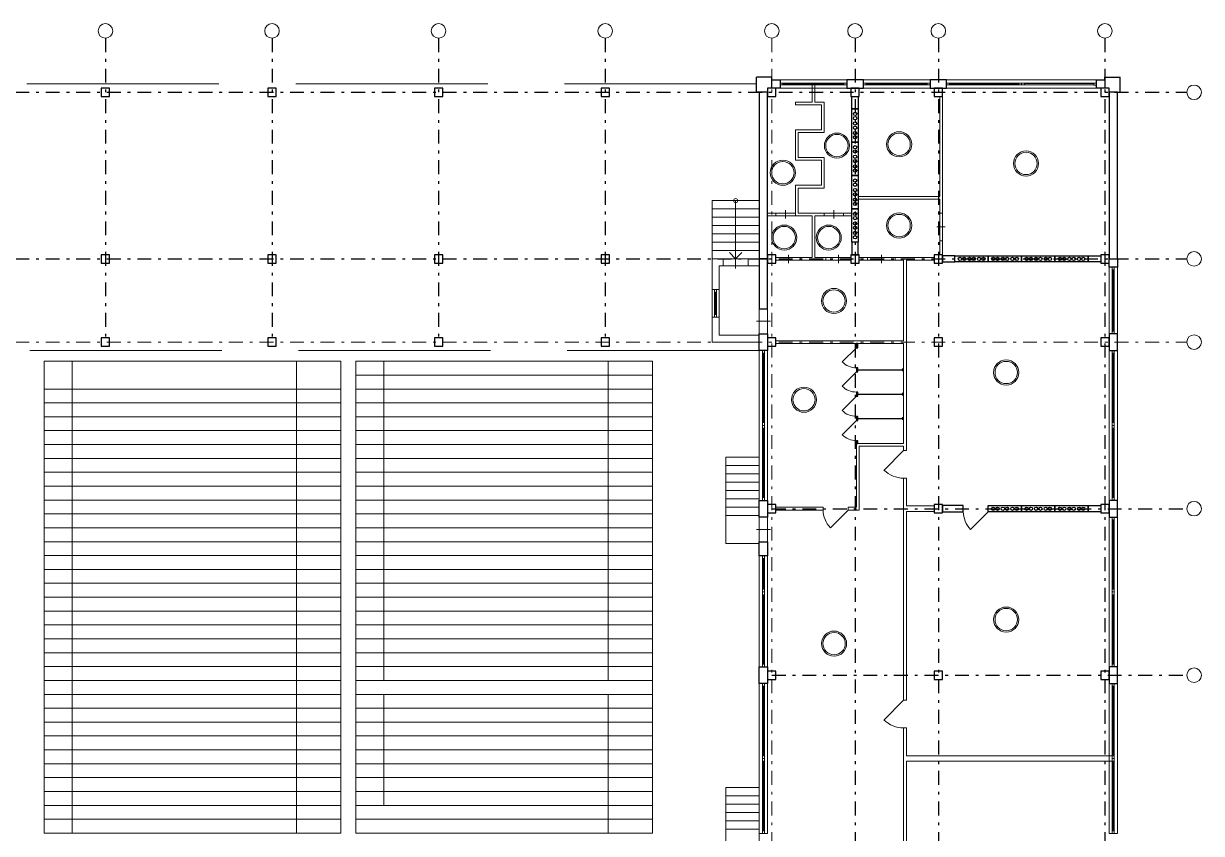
# Model space of a CAD drawing. Header units: metres. Extents: x 0 to 83.6, y 0.6 to 58.2.
# Drawn here: x 36.29 to 78.71, y 29.01 to 58.19 of the extents above; entities that cross this region are included whole.
import ezdxf

# ---------------------------------------------------------------- set-up
doc = ezdxf.new("R2010")
doc.units = ezdxf.units.M
doc.header["$MEASUREMENT"] = 0
doc.linetypes.add('( Dashdot )', pattern=[1.001, 0.5, -0.25, 0.001, -0.25])
doc.linetypes.add('DGN Style 3', pattern=[9.681301, 6.915215, -2.766086])

msp = doc.modelspace()

# ---------------------------------------------------------------- linework, layer by layer
at = {"color": 1, "linetype": '( Dashdot )'}
for p, q in [((39.237, 57.661), (39.237, 46.711)), ((45.237, 57.661), (45.237, 46.711)), ((51.237, 57.661), (51.237, 46.711)), ((57.237, 57.661), (57.237, 46.711)), ((66.237, 57.661), (66.237, 9.138)), ((69.237, 57.661), (69.237, 9.138)), ((75.237, 57.661), (75.237, 9.138)), ((6.285, 55.711), (78.185, 55.711)), ((6.285, 49.711), (78.185, 49.711)), ((63.237, 40.711), (78.185, 40.711)), ((63.237, 34.711), (78.185, 34.711))]:
    msp.add_line(p, q, dxfattribs=at)
at = {"color": 1, "linetype": '( Dashdot )', "lineweight": 0}
for p, q in [((63.237, 57.661), (63.237, 9.138)), ((6.285, 46.711), (78.185, 46.711))]:
    msp.add_line(p, q, dxfattribs=at)
at = {"color": 7, "linetype": 'DGN Style 3', "lineweight": 13}
for p, q in [((62.685, 56.011), (33.73, 56.011)), ((62.785, 46.411), (33.685, 46.411))]:
    msp.add_line(p, q, dxfattribs=at)
at = {"color": 7, "linetype": 'Continuous', "lineweight": 30}
for p, q in [((63.235, 56.261), (62.685, 56.261)), ((62.685, 55.711), (62.685, 56.261)), ((63.235, 56.161), (63.235, 56.261)), ((62.785, 55.711), (62.685, 55.711))]:
    msp.add_line(p, q, dxfattribs=at)
at = {"color": 7, "linetype": 'Continuous', "lineweight": 0, "extrusion": (0, 0, -1)}
for p, q in [((65.835, 56.011), (63.635, 56.011)), ((68.835, 56.011), (66.635, 56.011)), ((69.635, 56.011), (72.135, 56.011)), ((72.335, 56.011), (74.835, 56.009)), ((61.708, 49.938), (61.935, 49.711)), ((62.162, 49.938), (61.935, 49.711)), ((63.835, 49.861), (63.835, 49.561)), ((75.535, 47.111), (75.535, 49.311)), ((62.935, 46.311), (62.935, 43.811)), ((75.535, 46.311), (75.535, 43.811)), ((62.935, 43.611), (62.933, 41.111)), ((75.535, 43.611), (75.533, 41.111)), ((75.535, 40.311), (75.535, 37.811)), ((62.935, 37.611), (62.933, 35.111)), ((75.535, 37.611), (75.533, 35.111)), ((62.935, 34.311), (62.935, 31.811)), ((75.535, 34.311), (75.535, 31.811)), ((62.935, 31.611), (62.933, 29.111)), ((75.535, 31.611), (75.533, 29.111))]:
    msp.add_line(p, q, dxfattribs=at)
at = {"color": 7, "linetype": 'Continuous', "lineweight": 30, "extrusion": (0, 0, -1)}
for p, q in [((75.235, 56.161), (75.235, 56.261)), ((75.235, 56.261), (75.785, 56.261)), ((75.785, 55.711), (75.785, 56.261)), ((75.685, 55.711), (75.785, 55.711))]:
    msp.add_line(p, q, dxfattribs=at)
at = {"color": 7, "linetype": 'Continuous', "lineweight": 13}
for p, q in [((64.685, 55.976), (64.685, 55.361)), ((64.785, 55.976), (64.785, 55.361)), ((64.085, 55.261), (64.085, 55.361)), ((64.685, 55.361), (64.085, 55.361)), ((65.025, 55.261), (64.085, 55.261)), ((65.125, 55.361), (64.785, 55.361)), ((65.025, 54.361), (65.025, 55.261)), ((65.125, 54.261), (65.125, 55.361)), ((69.285, 55.561), (69.285, 51.961)), ((69.385, 55.561), (69.385, 51.361)), ((65.025, 54.361), (64.085, 54.361)), ((64.085, 53.261), (64.085, 54.361)), ((65.125, 54.261), (64.185, 54.261)), ((64.185, 53.361), (64.185, 54.261)), ((65.025, 53.261), (64.085, 53.261)), ((65.125, 53.361), (64.185, 53.361)), ((65.025, 53.261), (65.025, 52.361)), ((65.125, 53.361), (65.125, 52.261)), ((65.025, 52.361), (64.085, 52.361)), ((64.085, 52.361), (64.085, 51.261)), ((65.125, 52.261), (64.185, 52.261)), ((64.185, 52.261), (64.185, 51.361)), ((62.785, 51.811), (61.085, 51.811)), ((61.085, 51.811), (61.085, 49.711)), ((66.345, 51.961), (69.285, 51.961)), ((66.345, 51.861), (69.285, 51.861)), ((69.285, 51.861), (69.285, 51.361)), ((63.385, 51.361), (63.085, 51.361)), ((63.385, 51.361), (63.385, 51.261)), ((65.125, 51.361), (64.185, 51.361)), ((65.125, 51.361), (65.125, 51.261)), ((65.825, 51.361), (65.825, 51.261)), ((65.825, 51.361), (66.125, 51.361)), ((69.385, 51.361), (69.285, 51.361)), ((63.385, 51.261), (63.085, 51.261)), ((64.685, 51.261), (64.085, 51.261)), ((64.685, 51.261), (64.685, 49.761)), ((64.785, 51.261), (64.785, 49.761)), ((65.125, 51.261), (64.785, 51.261)), ((65.825, 51.261), (66.125, 51.261)), ((69.385, 50.361), (69.285, 50.361)), ((69.285, 50.361), (69.285, 49.861)), ((69.385, 50.361), (69.385, 49.861)), ((61.085, 48.611), (61.085, 49.711)), ((61.085, 49.711), (61.485, 49.711)), ((61.485, 49.711), (61.485, 49.461)), ((62.385, 49.711), (62.385, 49.461)), ((62.385, 49.711), (62.785, 49.711)), ((63.385, 49.661), (63.385, 49.761)), ((64.285, 49.661), (64.285, 49.761)), ((64.285, 49.761), (64.685, 49.761)), ((65.185, 49.661), (64.285, 49.661)), ((64.785, 49.761), (65.185, 49.761)), ((65.185, 49.661), (65.185, 49.761)), ((66.085, 49.661), (66.085, 49.761)), ((66.685, 49.661), (66.685, 49.761)), ((67.685, 49.661), (67.685, 49.761)), ((67.985, 49.661), (67.985, 46.761)), ((68.085, 49.661), (68.085, 42.811)), ((61.335, 48.611), (61.335, 49.461)), ((61.335, 49.461), (61.485, 49.461)), ((62.385, 49.461), (62.785, 49.461)), ((61.085, 46.711), (61.085, 47.611)), ((61.335, 46.961), (61.335, 47.611)), ((63.385, 46.761), (67.985, 46.761)), ((63.385, 46.661), (67.985, 46.661)), ((67.985, 46.661), (67.985, 43.061)), ((37.026, 46.022), (47.712, 46.022)), ((37.026, 46.022), (37.026, 29.022)), ((38.04, 46.022), (38.04, 45.022)), ((46.113, 46.022), (46.113, 45.022)), ((47.712, 46.022), (47.712, 29.022)), ((48.254, 46.022), (48.254, 29.022)), ((48.254, 46.022), (58.94, 46.022)), ((49.267, 46.022), (49.267, 34.522)), ((57.341, 46.022), (57.341, 34.522)), ((58.94, 46.022), (58.94, 29.022)), ((37.026, 45.022), (47.712, 45.022)), ((38.04, 45.022), (38.04, 29.022)), ((46.113, 45.022), (46.113, 29.022)), ((66.285, 40.761), (66.285, 43.061)), ((66.285, 43.061), (67.985, 43.061)), ((66.385, 40.661), (66.385, 42.961)), ((66.385, 42.961), (67.985, 42.961)), ((67.985, 42.961), (67.985, 42.811)), ((62.785, 42.561), (61.585, 42.561)), ((61.585, 42.561), (61.585, 39.461)), ((62.785, 42.561), (62.785, 40.461)), ((67.985, 42.811), (67.278, 42.104)), ((68.085, 42.811), (67.985, 42.811)), ((68.085, 41.811), (67.985, 41.811)), ((67.985, 41.811), (67.985, 33.811)), ((68.085, 41.811), (68.085, 40.811)), ((63.385, 40.761), (65.085, 40.761)), ((65.085, 40.661), (65.085, 40.761)), ((65.985, 40.661), (65.985, 40.761)), ((65.985, 40.761), (66.285, 40.761)), ((62.785, 40.461), (61.585, 40.461)), ((63.385, 40.661), (65.085, 40.661)), ((65.985, 40.661), (65.349, 40.025)), ((65.985, 40.661), (66.385, 40.661)), ((68.085, 40.611), (68.085, 33.811)), ((71.035, 40.601), (70.399, 39.965)), ((62.785, 39.461), (61.585, 39.461)), ((49.267, 34.022), (49.267, 30.022)), ((57.341, 34.022), (57.341, 29.022)), ((67.985, 33.811), (67.278, 33.104)), ((68.085, 33.811), (67.985, 33.811)), ((68.085, 32.811), (67.985, 32.811)), ((67.985, 32.811), (67.985, 24.811)), ((68.085, 32.811), (68.085, 31.811)), ((68.085, 31.811), (75.5, 31.811)), ((68.085, 31.611), (68.085, 24.811)), ((68.085, 31.611), (75.5, 31.611)), ((61.585, 30.661), (61.585, 26.161)), ((62.785, 30.661), (61.585, 30.661)), ((62.785, 30.661), (62.785, 28.561)), ((48.254, 30.022), (58.94, 30.022)), ((48.254, 29.522), (58.94, 29.522)), ((37.026, 29.022), (47.712, 29.022)), ((48.254, 29.022), (58.94, 29.022))]:
    msp.add_line(p, q, dxfattribs=at)
at = {"color": 7, "linetype": 'Continuous', "lineweight": 0}
for p, q in [((61.935, 51.811), (61.935, 49.711)), ((62.785, 51.511), (61.085, 51.511)), ((63.735, 51.461), (63.735, 51.161)), ((65.475, 51.461), (65.475, 51.161)), ((62.785, 51.211), (61.085, 51.211)), ((62.785, 50.911), (61.085, 50.911)), ((62.785, 50.611), (61.085, 50.611)), ((69.185, 50.861), (69.485, 50.861)), ((62.785, 50.311), (61.085, 50.311)), ((62.785, 50.011), (61.085, 50.011)), ((61.935, 49.811), (61.935, 49.361)), ((65.635, 49.861), (65.635, 49.561)), ((67.185, 49.861), (67.185, 49.561)), ((61.21, 48.511), (61.21, 47.711)), ((62.685, 47.461), (63.185, 47.461)), ((48.254, 45.522), (58.94, 45.522)), ((48.254, 45.022), (58.94, 45.022)), ((37.026, 44.522), (47.712, 44.522)), ((48.254, 44.522), (58.94, 44.522)), ((37.026, 44.022), (47.712, 44.022)), ((48.254, 44.022), (58.94, 44.022)), ((37.026, 43.522), (47.712, 43.522)), ((48.254, 43.522), (58.94, 43.522)), ((37.026, 43.022), (47.712, 43.022)), ((48.254, 43.022), (58.94, 43.022)), ((37.026, 42.522), (47.712, 42.522)), ((48.254, 42.522), (58.94, 42.522)), ((37.026, 42.022), (47.712, 42.022)), ((48.254, 42.022), (58.94, 42.022)), ((62.785, 42.261), (61.585, 42.261)), ((62.785, 41.961), (61.585, 41.961)), ((62.785, 41.661), (61.585, 41.661)), ((37.026, 41.522), (47.712, 41.522)), ((48.254, 41.522), (58.94, 41.522)), ((62.785, 41.361), (61.585, 41.361)), ((37.026, 41.022), (47.712, 41.022)), ((48.254, 41.022), (58.94, 41.022)), ((62.785, 41.061), (61.585, 41.061)), ((62.785, 40.761), (61.585, 40.761)), ((37.026, 40.522), (47.712, 40.522)), ((48.254, 40.522), (58.94, 40.522)), ((37.026, 40.022), (47.712, 40.022)), ((48.254, 40.022), (58.94, 40.022)), ((62.685, 39.961), (63.185, 39.961)), ((37.026, 39.522), (47.712, 39.522)), ((48.254, 39.522), (58.94, 39.522)), ((37.026, 39.022), (47.712, 39.022)), ((48.254, 39.022), (58.94, 39.022)), ((62.935, 38.911), (62.935, 37.811)), ((37.026, 38.522), (47.712, 38.522)), ((48.254, 38.522), (58.94, 38.522)), ((37.026, 38.022), (47.712, 38.022)), ((48.254, 38.022), (58.94, 38.022)), ((37.026, 37.522), (47.712, 37.522)), ((48.254, 37.522), (58.94, 37.522)), ((37.026, 37.022), (47.712, 37.022)), ((48.254, 37.022), (58.94, 37.022)), ((37.026, 36.522), (47.712, 36.522)), ((48.254, 36.522), (58.94, 36.522)), ((37.026, 36.022), (47.712, 36.022)), ((48.254, 36.022), (58.94, 36.022)), ((37.026, 35.522), (47.712, 35.522)), ((48.254, 35.522), (58.94, 35.522)), ((37.026, 35.022), (47.712, 35.022)), ((48.254, 35.022), (58.94, 35.022)), ((37.026, 34.522), (47.712, 34.522)), ((48.254, 34.522), (58.94, 34.522)), ((37.026, 34.022), (47.712, 34.022)), ((48.254, 34.022), (58.94, 34.022)), ((37.026, 33.522), (47.712, 33.522)), ((48.254, 33.522), (58.94, 33.522)), ((37.026, 33.022), (47.712, 33.022)), ((48.254, 33.022), (58.94, 33.022)), ((37.026, 32.522), (47.712, 32.522)), ((48.254, 32.522), (58.94, 32.522)), ((37.026, 32.022), (47.712, 32.022)), ((48.254, 32.022), (58.94, 32.022)), ((37.026, 31.522), (47.712, 31.522)), ((48.254, 31.522), (58.94, 31.522)), ((37.026, 31.022), (47.712, 31.022)), ((48.254, 31.022), (58.94, 31.022)), ((37.026, 30.522), (47.712, 30.522)), ((48.254, 30.522), (58.94, 30.522)), ((62.785, 30.361), (61.585, 30.361)), ((37.026, 30.022), (47.712, 30.022)), ((37.026, 30.022), (47.712, 30.022)), ((62.785, 30.061), (61.585, 30.061)), ((62.785, 29.761), (61.585, 29.761)), ((37.026, 29.522), (47.712, 29.522)), ((62.785, 29.461), (61.585, 29.461)), ((62.785, 29.161), (61.585, 29.161))]:
    msp.add_line(p, q, dxfattribs=at)
at = {"color": 252, "linetype": 'Continuous', "lineweight": 13}
for p, q in [((65.773, 45.998), (66.285, 46.511)), ((65.773, 45.123), (66.285, 45.636)), ((65.773, 44.248), (66.285, 44.761)), ((65.773, 43.373), (66.285, 43.886))]:
    msp.add_line(p, q, dxfattribs=at)
at = {"color": 252, "linetype": 'Continuous', "lineweight": 30}
for p, q in [((66.335, 45.711), (67.935, 45.711)), ((66.335, 44.836), (67.935, 44.836)), ((66.335, 43.961), (67.935, 43.961))]:
    msp.add_line(p, q, dxfattribs=at)
at = {"color": 7, "lineweight": 13}
for p, q in [((48.254, 34.522), (58.94, 34.522)), ((48.254, 34.022), (58.94, 34.022))]:
    msp.add_line(p, q, dxfattribs=at)
at = {"color": 7, "linetype": 'Continuous', "lineweight": 30, "flags": 128}
for points in [[(63.535, 55.861), (63.235, 55.861), (63.235, 56.161), (63.535, 56.161), (63.535, 55.861)], [(66.535, 56.161), (65.935, 56.161), (65.935, 55.861), (66.535, 55.861), (66.535, 56.161)], [(69.535, 56.161), (68.935, 56.161), (68.935, 55.861), (69.535, 55.861), (69.535, 56.161)], [(75.235, 55.861), (74.935, 55.861), (74.935, 56.161), (75.235, 56.161), (75.235, 55.861)], [(39.085, 55.861), (39.085, 55.561), (39.385, 55.561), (39.385, 55.861), (39.085, 55.861)], [(45.085, 55.861), (45.085, 55.561), (45.385, 55.561), (45.385, 55.861), (45.085, 55.861)], [(51.085, 55.861), (51.085, 55.561), (51.385, 55.561), (51.385, 55.861), (51.085, 55.861)], [(57.085, 55.861), (57.085, 55.561), (57.385, 55.561), (57.385, 55.861), (57.085, 55.861)], [(63.085, 49.711), (63.085, 55.711), (62.785, 55.711), (62.785, 49.711), (63.085, 49.711)], [(63.085, 55.861), (63.085, 55.561), (63.385, 55.561), (63.385, 55.861), (63.085, 55.861)], [(66.085, 55.861), (66.085, 55.561), (66.385, 55.561), (66.385, 55.861), (66.085, 55.861)], [(69.085, 55.861), (69.085, 55.561), (69.385, 55.561), (69.385, 55.861), (69.085, 55.861)], [(75.085, 55.861), (75.085, 55.561), (75.385, 55.561), (75.385, 55.861), (75.085, 55.861)], [(75.685, 49.711), (75.685, 55.711), (75.385, 55.711), (75.385, 49.711), (75.685, 49.711)], [(66.345, 55.111), (66.125, 55.111), (66.125, 55.561), (66.345, 55.561), (66.345, 55.111)], [(66.345, 55.111), (66.345, 53.911), (66.125, 53.911), (66.125, 55.111), (66.345, 55.111)], [(66.345, 53.911), (66.345, 52.711), (66.125, 52.711), (66.125, 53.911), (66.345, 53.911)], [(66.345, 52.711), (66.345, 51.511), (66.125, 51.511), (66.125, 52.711), (66.345, 52.711)], [(66.345, 51.511), (66.345, 50.311), (66.125, 50.311), (66.125, 51.511), (66.345, 51.511)], [(66.345, 50.311), (66.125, 50.311), (66.125, 49.861), (66.345, 49.861), (66.345, 50.311)], [(39.085, 49.861), (39.085, 49.561), (39.385, 49.561), (39.385, 49.861), (39.085, 49.861)], [(45.085, 49.861), (45.085, 49.561), (45.385, 49.561), (45.385, 49.861), (45.085, 49.861)], [(51.085, 49.861), (51.085, 49.561), (51.385, 49.561), (51.385, 49.861), (51.085, 49.861)], [(57.085, 49.861), (57.085, 49.561), (57.385, 49.561), (57.385, 49.861), (57.085, 49.861)], [(62.785, 47.911), (63.085, 47.911), (63.085, 49.711), (62.785, 49.711), (62.785, 47.911)], [(63.085, 49.861), (63.085, 49.561), (63.385, 49.561), (63.385, 49.861), (63.085, 49.861)], [(66.085, 49.861), (66.085, 49.561), (66.385, 49.561), (66.385, 49.861), (66.085, 49.861)], [(69.085, 49.861), (69.085, 49.561), (69.385, 49.561), (69.385, 49.861), (69.085, 49.861)], [(69.835, 49.601), (69.835, 49.821), (69.385, 49.821), (69.385, 49.601), (69.835, 49.601)], [(71.035, 49.601), (69.835, 49.601), (69.835, 49.821), (71.035, 49.821), (71.035, 49.601)], [(72.235, 49.601), (71.035, 49.601), (71.035, 49.821), (72.235, 49.821), (72.235, 49.601)], [(73.435, 49.601), (72.235, 49.601), (72.235, 49.821), (73.435, 49.821), (73.435, 49.601)], [(74.635, 49.601), (73.435, 49.601), (73.435, 49.821), (74.635, 49.821), (74.635, 49.601)], [(74.635, 49.601), (74.635, 49.821), (75.085, 49.821), (75.085, 49.601), (74.635, 49.601)], [(75.085, 49.861), (75.085, 49.561), (75.385, 49.561), (75.385, 49.861), (75.085, 49.861)], [(75.685, 49.411), (75.385, 49.411), (75.385, 49.711), (75.685, 49.711), (75.685, 49.411)], [(39.085, 46.861), (39.085, 46.561), (39.385, 46.561), (39.385, 46.861), (39.085, 46.861)], [(45.085, 46.861), (45.085, 46.561), (45.385, 46.561), (45.385, 46.861), (45.085, 46.861)], [(51.085, 46.861), (51.085, 46.561), (51.385, 46.561), (51.385, 46.861), (51.085, 46.861)], [(57.085, 46.861), (57.085, 46.561), (57.385, 46.561), (57.385, 46.861), (57.085, 46.861)], [(62.785, 46.411), (62.785, 47.011), (63.085, 47.011), (63.085, 46.411), (62.785, 46.411)], [(63.085, 46.861), (63.085, 46.561), (63.385, 46.561), (63.385, 46.861), (63.085, 46.861)], [(69.085, 46.861), (69.085, 46.561), (69.385, 46.561), (69.385, 46.861), (69.085, 46.861)], [(75.085, 46.861), (75.085, 46.561), (75.385, 46.561), (75.385, 46.861), (75.085, 46.861)], [(75.685, 46.411), (75.685, 47.011), (75.385, 47.011), (75.385, 46.411), (75.685, 46.411)], [(62.785, 40.411), (62.785, 41.011), (63.085, 41.011), (63.085, 40.411), (62.785, 40.411)], [(63.085, 40.861), (63.085, 40.561), (63.385, 40.561), (63.385, 40.861), (63.085, 40.861)], [(69.085, 40.861), (69.085, 40.561), (69.385, 40.561), (69.385, 40.861), (69.085, 40.861)], [(70.135, 40.601), (70.135, 40.821), (69.385, 40.821), (69.385, 40.601), (70.135, 40.601)], [(72.235, 40.601), (71.035, 40.601), (71.035, 40.821), (72.235, 40.821), (72.235, 40.601)], [(73.435, 40.601), (72.235, 40.601), (72.235, 40.821), (73.435, 40.821), (73.435, 40.601)], [(74.635, 40.601), (73.435, 40.601), (73.435, 40.821), (74.635, 40.821), (74.635, 40.601)], [(74.635, 40.601), (74.635, 40.821), (75.085, 40.821), (75.085, 40.601), (74.635, 40.601)], [(75.085, 40.861), (75.085, 40.561), (75.385, 40.561), (75.385, 40.861), (75.085, 40.861)], [(75.685, 40.411), (75.685, 41.011), (75.385, 41.011), (75.385, 40.411), (75.685, 40.411)], [(62.785, 39.511), (63.085, 39.511), (63.085, 39.011), (62.785, 39.011), (62.785, 39.511)], [(62.785, 34.411), (62.785, 35.011), (63.085, 35.011), (63.085, 34.411), (62.785, 34.411)], [(63.085, 34.861), (63.085, 34.561), (63.385, 34.561), (63.385, 34.861), (63.085, 34.861)], [(69.085, 34.861), (69.085, 34.561), (69.385, 34.561), (69.385, 34.861), (69.085, 34.861)], [(75.085, 34.861), (75.085, 34.561), (75.385, 34.561), (75.385, 34.861), (75.085, 34.861)], [(75.685, 34.411), (75.685, 35.011), (75.385, 35.011), (75.385, 34.411), (75.685, 34.411)]]:
    msp.add_lwpolyline(points, close=True, dxfattribs=at)
at = {"color": 7, "linetype": 'Continuous', "lineweight": 0, "flags": 128}
for points in [[(65.935, 56.161), (63.535, 56.161), (63.535, 55.861), (65.935, 55.861), (65.935, 56.161)], [(68.935, 56.161), (66.535, 56.161), (66.535, 55.861), (68.935, 55.861), (68.935, 56.161)], [(74.935, 56.161), (69.535, 56.161), (69.535, 55.861), (74.935, 55.861), (74.935, 56.161)], [(63.385, 51.361), (63.385, 51.261), (64.085, 51.261), (64.085, 51.361), (63.385, 51.361)], [(65.125, 51.361), (65.825, 51.361), (65.825, 51.261), (65.125, 51.261), (65.125, 51.361)], [(69.285, 50.361), (69.285, 51.361), (69.385, 51.361), (69.385, 50.361), (69.285, 50.361)], [(61.485, 49.711), (62.385, 49.711), (62.385, 49.461), (61.485, 49.461), (61.485, 49.711)], [(65.185, 49.761), (66.085, 49.761), (66.085, 49.661), (65.185, 49.661), (65.185, 49.761)], [(66.685, 49.761), (67.685, 49.761), (67.685, 49.661), (66.685, 49.661), (66.685, 49.761)], [(75.685, 47.011), (75.685, 49.411), (75.385, 49.411), (75.385, 47.011), (75.685, 47.011)], [(61.085, 48.611), (61.085, 47.611), (61.335, 47.611), (61.335, 48.611), (61.085, 48.611)], [(61.175, 48.511), (61.175, 47.711), (61.245, 47.711), (61.245, 48.511), (61.175, 48.511)], [(62.785, 47.911), (63.085, 47.911), (63.085, 47.011), (62.785, 47.011), (62.785, 47.911)], [(63.085, 41.011), (63.085, 46.411), (62.785, 46.411), (62.785, 41.011), (63.085, 41.011)], [(75.685, 41.011), (75.685, 46.411), (75.385, 46.411), (75.385, 41.011), (75.685, 41.011)], [(62.785, 40.411), (63.085, 40.411), (63.085, 39.511), (62.785, 39.511), (62.785, 40.411)], [(75.685, 35.011), (75.685, 40.411), (75.385, 40.411), (75.385, 35.011), (75.685, 35.011)], [(63.085, 35.011), (63.085, 39.011), (62.785, 39.011), (62.785, 35.011), (63.085, 35.011)], [(62.97, 37.811), (62.97, 38.911), (62.9, 38.911), (62.9, 37.811), (62.97, 37.811)], [(63.085, 29.011), (63.085, 34.411), (62.785, 34.411), (62.785, 29.011), (63.085, 29.011)], [(75.685, 29.011), (75.685, 34.411), (75.385, 34.411), (75.385, 29.011), (75.685, 29.011)]]:
    msp.add_lwpolyline(points, close=True, dxfattribs=at)
at = {"color": 7, "linetype": 'Continuous', "lineweight": 13, "extrusion": (0, 0, -1), "flags": 128}
for points in [[(-63.535, 55.976), (-63.635, 55.976), (-63.635, 56.046), (-63.535, 56.046), (-63.535, 55.976)], [(-65.835, 55.976), (-65.935, 55.976), (-65.935, 56.046), (-65.835, 56.046), (-65.835, 55.976)], [(-66.535, 55.976), (-66.635, 55.976), (-66.635, 56.046), (-66.535, 56.046), (-66.535, 55.976)], [(-68.835, 55.976), (-68.935, 55.976), (-68.935, 56.046), (-68.835, 56.046), (-68.835, 55.976)], [(-69.635, 56.046), (-69.535, 56.046), (-69.535, 55.976), (-69.635, 55.976), (-69.635, 56.046)], [(-72.235, 56.046), (-72.135, 56.046), (-72.135, 55.976), (-72.235, 55.976), (-72.235, 56.046)], [(-72.335, 56.046), (-72.235, 56.046), (-72.235, 55.976), (-72.335, 55.976), (-72.335, 56.046)], [(-74.935, 56.044), (-74.835, 56.044), (-74.835, 55.974), (-74.935, 55.974), (-74.935, 56.044)], [(-75.5, 49.411), (-75.5, 49.311), (-75.57, 49.311), (-75.57, 49.411), (-75.5, 49.411)], [(-75.5, 47.111), (-75.5, 47.011), (-75.57, 47.011), (-75.57, 47.111), (-75.5, 47.111)], [(-62.97, 46.311), (-62.97, 46.411), (-62.9, 46.411), (-62.9, 46.311), (-62.97, 46.311)], [(-75.57, 46.311), (-75.57, 46.411), (-75.5, 46.411), (-75.5, 46.311), (-75.57, 46.311)], [(-62.97, 43.711), (-62.97, 43.811), (-62.9, 43.811), (-62.9, 43.711), (-62.97, 43.711)], [(-62.97, 43.611), (-62.97, 43.711), (-62.9, 43.711), (-62.9, 43.611), (-62.97, 43.611)], [(-75.57, 43.711), (-75.57, 43.811), (-75.5, 43.811), (-75.5, 43.711), (-75.57, 43.711)], [(-75.57, 43.611), (-75.57, 43.711), (-75.5, 43.711), (-75.5, 43.611), (-75.57, 43.611)], [(-62.968, 41.011), (-62.968, 41.111), (-62.898, 41.111), (-62.898, 41.011), (-62.968, 41.011)], [(-75.568, 41.011), (-75.568, 41.111), (-75.498, 41.111), (-75.498, 41.011), (-75.568, 41.011)], [(-75.57, 40.311), (-75.57, 40.411), (-75.5, 40.411), (-75.5, 40.311), (-75.57, 40.311)], [(-75.57, 37.711), (-75.57, 37.811), (-75.5, 37.811), (-75.5, 37.711), (-75.57, 37.711)], [(-62.97, 37.611), (-62.97, 37.711), (-62.9, 37.711), (-62.9, 37.611), (-62.97, 37.611)], [(-75.57, 37.611), (-75.57, 37.711), (-75.5, 37.711), (-75.5, 37.611), (-75.57, 37.611)], [(-62.968, 35.011), (-62.968, 35.111), (-62.898, 35.111), (-62.898, 35.011), (-62.968, 35.011)], [(-75.568, 35.011), (-75.568, 35.111), (-75.498, 35.111), (-75.498, 35.011), (-75.568, 35.011)], [(-62.97, 34.311), (-62.97, 34.411), (-62.9, 34.411), (-62.9, 34.311), (-62.97, 34.311)], [(-75.57, 34.311), (-75.57, 34.411), (-75.5, 34.411), (-75.5, 34.311), (-75.57, 34.311)], [(-62.97, 31.711), (-62.97, 31.811), (-62.9, 31.811), (-62.9, 31.711), (-62.97, 31.711)], [(-62.97, 31.611), (-62.97, 31.711), (-62.9, 31.711), (-62.9, 31.611), (-62.97, 31.611)], [(-75.57, 31.711), (-75.57, 31.811), (-75.5, 31.811), (-75.5, 31.711), (-75.57, 31.711)], [(-75.57, 31.611), (-75.57, 31.711), (-75.5, 31.711), (-75.5, 31.611), (-75.57, 31.611)], [(-62.968, 29.011), (-62.968, 29.111), (-62.898, 29.111), (-62.898, 29.011), (-62.968, 29.011)], [(-75.568, 29.011), (-75.568, 29.111), (-75.498, 29.111), (-75.498, 29.011), (-75.568, 29.011)]]:
    msp.add_lwpolyline(points, close=True, dxfattribs=at)
at = {"color": 7, "linetype": 'Continuous', "lineweight": 0, "extrusion": (0, 0, -1), "flags": 128}
for points in [[(-65.835, 56.046), (-63.635, 56.046), (-63.635, 55.976), (-65.835, 55.976), (-65.835, 56.046)], [(-68.835, 56.046), (-66.635, 56.046), (-66.635, 55.976), (-68.835, 55.976), (-68.835, 56.046)], [(-72.135, 56.046), (-69.635, 56.046), (-69.635, 55.976), (-72.135, 55.976), (-72.135, 56.046)], [(-74.835, 56.044), (-72.335, 56.046), (-72.335, 55.976), (-74.835, 55.974), (-74.835, 56.044)], [(-64.285, 49.761), (-63.385, 49.761), (-63.385, 49.661), (-64.285, 49.661), (-64.285, 49.761)], [(-75.57, 47.111), (-75.57, 49.311), (-75.5, 49.311), (-75.5, 47.111), (-75.57, 47.111)], [(-62.97, 43.811), (-62.97, 46.311), (-62.9, 46.311), (-62.9, 43.811), (-62.97, 43.811)], [(-75.57, 43.811), (-75.57, 46.311), (-75.5, 46.311), (-75.5, 43.811), (-75.57, 43.811)], [(-62.968, 41.111), (-62.97, 43.611), (-62.9, 43.611), (-62.898, 41.111), (-62.968, 41.111)], [(-75.568, 41.111), (-75.57, 43.611), (-75.5, 43.611), (-75.498, 41.111), (-75.568, 41.111)], [(-75.57, 37.811), (-75.57, 40.311), (-75.5, 40.311), (-75.5, 37.811), (-75.57, 37.811)], [(-62.968, 35.111), (-62.97, 37.611), (-62.9, 37.611), (-62.898, 35.111), (-62.968, 35.111)], [(-75.568, 35.111), (-75.57, 37.611), (-75.5, 37.611), (-75.498, 35.111), (-75.568, 35.111)], [(-62.97, 31.811), (-62.97, 34.311), (-62.9, 34.311), (-62.9, 31.811), (-62.97, 31.811)], [(-75.57, 31.811), (-75.57, 34.311), (-75.5, 34.311), (-75.5, 31.811), (-75.57, 31.811)], [(-62.968, 29.111), (-62.97, 31.611), (-62.9, 31.611), (-62.898, 29.111), (-62.968, 29.111)], [(-75.568, 29.111), (-75.57, 31.611), (-75.5, 31.611), (-75.498, 29.111), (-75.568, 29.111)]]:
    msp.add_lwpolyline(points, close=True, dxfattribs=at)
at = {"color": 7, "linetype": 'Continuous', "lineweight": 13, "flags": 128}
for points in [[(64.685, 55.976), (64.785, 55.976), (64.785, 56.046), (64.685, 56.046), (64.685, 55.976)], [(61.245, 48.511), (61.245, 48.611), (61.175, 48.611), (61.175, 48.511), (61.245, 48.511)], [(61.245, 47.611), (61.245, 47.711), (61.175, 47.711), (61.175, 47.611), (61.245, 47.611)], [(62.97, 38.911), (62.97, 39.011), (62.9, 39.011), (62.9, 38.911), (62.97, 38.911)], [(62.97, 37.711), (62.97, 37.811), (62.9, 37.811), (62.9, 37.711), (62.97, 37.711)]]:
    msp.add_lwpolyline(points, close=True, dxfattribs=at)
for points in [[(66.685, 49.761), (66.385, 49.761), (66.385, 49.661), (66.685, 49.661)], [(68.085, 49.661), (69.085, 49.661), (69.085, 49.761), (67.685, 49.761)], [(67.685, 49.661), (67.985, 49.661)], [(61.335, 48.611), (61.085, 48.611)], [(61.335, 47.611), (61.085, 47.611)], [(62.785, 46.711), (61.085, 46.711)], [(62.785, 46.961), (61.335, 46.961)], [(68.085, 40.811), (69.085, 40.811), (69.085, 40.611), (68.085, 40.611)]]:
    msp.add_lwpolyline(points, dxfattribs=at)
at = {"color": 252, "linetype": 'Continuous', "lineweight": 30, "flags": 128}
for points in [[(66.335, 46.611), (66.335, 46.661), (66.285, 46.661), (66.285, 46.611), (66.335, 46.611)], [(66.335, 46.561), (66.335, 46.611), (66.285, 46.611), (66.285, 46.561), (66.335, 46.561)], [(66.335, 46.511), (66.335, 46.561), (66.285, 46.561), (66.285, 46.511), (66.335, 46.511)], [(66.335, 45.736), (66.335, 45.786), (66.285, 45.786), (66.285, 45.736), (66.335, 45.736)], [(66.335, 45.686), (66.335, 45.736), (66.285, 45.736), (66.285, 45.686), (66.335, 45.686)], [(66.335, 45.636), (66.335, 45.686), (66.285, 45.686), (66.285, 45.636), (66.335, 45.636)], [(67.985, 45.686), (67.985, 45.736), (67.935, 45.736), (67.935, 45.686), (67.985, 45.686)], [(66.335, 44.861), (66.335, 44.911), (66.285, 44.911), (66.285, 44.861), (66.335, 44.861)], [(66.335, 44.811), (66.335, 44.861), (66.285, 44.861), (66.285, 44.811), (66.335, 44.811)], [(66.335, 44.761), (66.335, 44.811), (66.285, 44.811), (66.285, 44.761), (66.335, 44.761)], [(67.985, 44.811), (67.985, 44.861), (67.935, 44.861), (67.935, 44.811), (67.985, 44.811)], [(66.335, 43.986), (66.335, 44.036), (66.285, 44.036), (66.285, 43.986), (66.335, 43.986)], [(66.335, 43.936), (66.335, 43.986), (66.285, 43.986), (66.285, 43.936), (66.335, 43.936)], [(66.335, 43.886), (66.335, 43.936), (66.285, 43.936), (66.285, 43.886), (66.335, 43.886)], [(67.985, 43.936), (67.985, 43.986), (67.935, 43.986), (67.935, 43.936), (67.985, 43.936)], [(66.335, 43.111), (66.335, 43.161), (66.285, 43.161), (66.285, 43.111), (66.335, 43.111)], [(66.335, 43.061), (66.335, 43.111), (66.285, 43.111), (66.285, 43.061), (66.335, 43.061)]]:
    msp.add_lwpolyline(points, close=True, dxfattribs=at)
at = {"color": 7, "linetype": 'Continuous', "lineweight": 13}
for centre, radius in [((39.235, 57.924), 0.263), ((45.235, 57.924), 0.263), ((51.235, 57.924), 0.263), ((57.235, 57.924), 0.263), ((63.235, 57.924), 0.263), ((66.235, 57.924), 0.263), ((69.235, 57.924), 0.263), ((75.235, 57.924), 0.263), ((78.449, 55.711), 0.263), ((65.582, 53.792), 0.452), ((65.582, 53.792), 0.402), ((67.823, 53.839), 0.452), ((67.823, 53.839), 0.402), ((72.394, 53.147), 0.452), ((72.394, 53.147), 0.402), ((63.635, 52.814), 0.452), ((63.635, 52.814), 0.402), ((67.823, 50.912), 0.452), ((63.684, 50.477), 0.452), ((65.288, 50.477), 0.452), ((67.823, 50.912), 0.402), ((63.684, 50.477), 0.402), ((65.288, 50.477), 0.402), ((78.449, 49.711), 0.263), ((65.476, 48.195), 0.452), ((65.476, 48.195), 0.402), ((78.449, 46.711), 0.263), ((71.679, 45.617), 0.452), ((71.679, 45.617), 0.402), ((64.395, 44.636), 0.452), ((64.395, 44.636), 0.402), ((78.449, 40.711), 0.263), ((71.679, 36.716), 0.452), ((71.679, 36.716), 0.402), ((65.48, 35.85), 0.452), ((65.48, 35.85), 0.402), ((78.449, 34.711), 0.263)]:
    msp.add_circle(centre, radius, dxfattribs=at)
at = {"color": 7, "linetype": 'Continuous', "lineweight": 30}
for centre in [(66.235, 54.932), (66.235, 54.779), (66.235, 54.588), (66.235, 54.434), (66.235, 54.243), (66.235, 54.09), (66.235, 53.732), (66.235, 53.579), (66.235, 53.388), (66.235, 53.234), (66.235, 53.043), (66.235, 52.89), (66.235, 52.532), (66.235, 52.379), (66.235, 52.188), (66.235, 52.034), (66.235, 51.843), (66.235, 51.69), (66.235, 51.332), (66.235, 51.179), (66.235, 50.988), (66.235, 50.834), (66.235, 50.643), (66.235, 50.49), (70.014, 49.711), (70.168, 49.711), (70.358, 49.711), (70.512, 49.711), (70.703, 49.711), (70.857, 49.711), (71.214, 49.711), (71.368, 49.711), (71.558, 49.711), (71.712, 49.711), (71.903, 49.711), (72.057, 49.711), (72.414, 49.711), (72.568, 49.711), (72.758, 49.711), (72.912, 49.711), (73.103, 49.711), (73.257, 49.711), (73.614, 49.711), (73.768, 49.711), (73.958, 49.711), (74.112, 49.711), (74.303, 49.711), (74.457, 49.711), (71.214, 40.711), (71.368, 40.711), (71.558, 40.711), (71.712, 40.711), (71.903, 40.711), (72.057, 40.711), (72.414, 40.711), (72.568, 40.711), (72.758, 40.711), (72.912, 40.711), (73.103, 40.711), (73.257, 40.711), (73.614, 40.711), (73.768, 40.711), (73.958, 40.711), (74.112, 40.711), (74.303, 40.711), (74.457, 40.711)]:
    msp.add_circle(centre, 0.06, dxfattribs=at)
at = {"color": 7, "linetype": 'Continuous', "lineweight": 0}
msp.add_circle((61.935, 51.811), 0.0733, dxfattribs=at)
at = {"color": 252, "linetype": 'Continuous', "lineweight": 0}
for centre in [(66.285, 46.511), (66.285, 45.636), (66.285, 44.761), (66.285, 43.886)]:
    msp.add_arc(centre, 0.725, 225, 270, dxfattribs=at)
at = {"color": 7, "linetype": 'Continuous', "lineweight": 0}
for centre, radius, start, end in [((67.985, 42.811), 1, 225, 270), ((65.985, 40.661), 0.9, 180, 225), ((71.035, 40.601), 0.9, 180, 225), ((67.985, 33.811), 1, 225, 270)]:
    msp.add_arc(centre, radius, start, end, dxfattribs=at)

doc.saveas('drawing.dxf')
